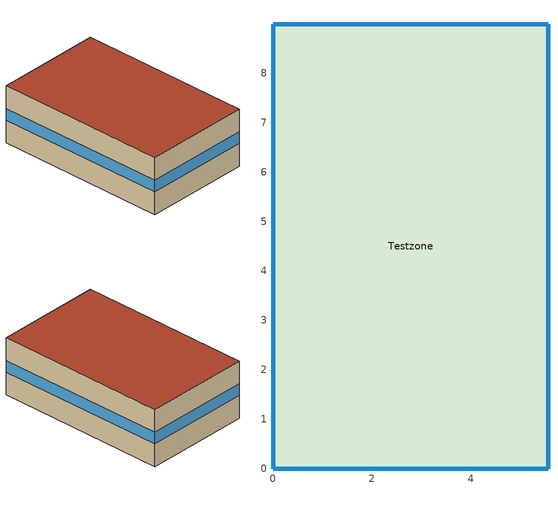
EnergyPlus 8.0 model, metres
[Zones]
Testzone
 floor adiabatic (WallRoofFloor_Construction): 5.56,8.99 5.56,0 0,0 0,8.99 z0
 wall outside (WallRoofFloor_Construction): 5.56,8.99 0,8.99 0,0 5.56,0 5.56,8.99 z0:3
 window (North_Window_Construction): 5.56,8.99 0,8.99 z1.2:1.8
 window (ALL Other Window_Construction): 0,8.99 0,0 / 0,0 5.56,0 / 5.56,0 5.56,8.99 z1.2:1.8
 roof outside (WallRoofFloor_Construction): 5.56,0 5.56,8.99 0,8.99 0,0 z3
[Building]
Building: North Axis {deg}=84.375; Terrain=Suburbs; Loads Convergence Tolerance Value=0.04; Temperature Convergence Tolerance Value {deltaC}=0.4; Solar Distribution=FullExterior; Maximum Number of Warmup Days=25
[SizingPeriod:DesignDay] Day of Month=21; Humidity Condition Type=Wetbulb; Barometric Pressure {Pa}=99063; Rain Indicator=No; Snow Indicator=No; Daylight Saving Time Indicator=No; Solar Model Indicator=ASHRAEClearSky
Name | Month | Day Type | Maximum Dry-Bulb Temperature {C} | Daily Dry-Bulb Temperature Range {deltaC} | Wetbulb or DewPoint at Maximum Dry-Bulb {C} | Wind Speed {m/s} | Wind Direction {deg} | Sky Clearness
winter design | 1 | WinterDesignDay | 10 | 0 | -17.3 | 4.9 | 270 | 0
summer design | 7 | SummerDesignDay | 46 | 10.7 | 23 | 5.3 | 230 | 1
[Material] Roughness=Rough; Thermal Absorptance=0.9
Name | Thickness {m} | Conductivity {W/m-K} | Density {kg/m3} | Specific Heat {J/kg-K} | Solar Absorptance | Visible Absorptance
Concrete_mat | 0.1 | 0.81 | 977 | 830 | 0.65 | 0.65
Plaster_mat | 0.015 | 0.16 | 600 | 1000 | 0.5 | 0.5
[WindowMaterial:SimpleGlazingSystem]
Testwindow: U-Factor {W/m2-K}=1.5; Solar Heat Gain Coefficient=0.2; Visible Transmittance=0.32
[WindowMaterial:Glazing]
Test_win_Sp: Optical Data Type=SpectralAverage; Window Glass Spectral Data Set=Sp; Thickness {m}=0.06; Solar Transmittance at Normal Incidence=0.45; Front Side Solar Reflectance at Normal Incidence=0.06; Back Side Solar Reflectance at Normal Incidence=0.06; Visible Transmittance at Normal Incidence=0.7; Front Side Visible Reflectance at Normal Incidence=0.05; Back Side Visible Reflectance at Normal Incidence=0.05; Infrared Transmittance at Normal Incidence=0; Front Side Infrared Hemispherical Emissivity=0.84; Back Side Infrared Hemispherical Emissivity=0.84; Conductivity {W/m-K}=0.9; Dirt Correction Factor for Solar and Visible Transmittance=1; Solar Diffusing=No
[Construction]
WallRoofFloor_Construction: Plaster_mat, Concrete_mat, Plaster_mat
North_Window_Construction: Test_win_Sp
ALL Other Window_Construction: Testwindow
[Zone]
Testzone: Type=1; Multiplier=1; Ceiling Height {m}=autocalculate; Volume {m3}=autocalculate; Floor Area {m2}=autocalculate; Zone Inside Convection Algorithm=TARP
[Shading:Overhang]
Test_overhang: Window or Door=South_Window; Height above Window or Door {m}=0; Tilt Angle from Window/Door {deg}=90; Left extension from Window/Door Width {m}=0; Right extension from Window/Door Width {m}=0; Depth {m}=1.08125
[People]
Occupancy_load: Zone or ZoneList=Testzone; Number of People Schedule=Internal load sch; Number of People Calculation Method=People; Number of People=4; Fraction Radiant=0.1; Sensible Heat Fraction=autocalculate; Activity Level Schedule=Activity Level; Carbon Dioxide Generation Rate {m3/s-W}=3.82E-08; Enable ASHRAE 55 Comfort Warnings=No; Mean Radiant Temperature Calculation Type=ZoneAveraged
[Lights]
Internal Lighting_load: Zone or ZoneList=Testzone; Schedule=Internal load sch; Design Level Calculation Method=Watts/Area; Watts per Zone Floor Area {W/m2}=5; Return Air Fraction=0; Fraction Radiant=0.42; Fraction Visible=0.18; Fraction Replaceable=1; Return Air Fraction Calculated from Plenum Temperature=No
[ElectricEquipment]
Internal Equipments_load: Zone or ZoneList=Testzone; Schedule=Internal load sch; Design Level Calculation Method=Watts/Area; Watts per Zone Floor Area {W/m2}=10; Fraction Latent=0; Fraction Radiant=0.3; Fraction Lost=0
[Daylighting:Controls]
Testzone: Total Daylighting Reference Points=1; X-Coordinate of First Reference Point {m}=2.5; Y-Coordinate of First Reference Point {m}=2.5; Z-Coordinate of First Reference Point {m}=0.8; Fraction of Zone Controlled by First Reference Point=1; Illuminance Setpoint at First Reference Point {lux}=500; Lighting Control Type=1; Glare Calculation Azimuth Angle of View Direction Clockwise from Zone y-Axis {deg}=15; Maximum Allowable Discomfort Glare Index=22; Minimum Input Power Fraction for Continuous Dimming Control=0.3; Minimum Light Output Fraction for Continuous Dimming Control=0.2; Number of Stepped Control Steps=1; Probability Lighting will be Reset When Needed in Manual Stepped Control=1
[HVACTemplate:Thermostat]
Thermostat_test: Heating Setpoint Schedule=Always 20; Constant Heating Setpoint {C}=20; Cooling Setpoint Schedule=Always 24; Constant Cooling Setpoint {C}=24
[HVACTemplate:Zone:PTHP]
Testzone: Template Thermostat=Thermostat_test; Cooling Supply Air Flow Rate {m3/s}=autosize; Heating Supply Air Flow Rate {m3/s}=autosize; Zone Heating Sizing Factor=1.25; Zone Cooling Sizing Factor=1.15; Outdoor Air Method=Sum; Outdoor Air Flow Rate per Person {m3/s}=0.00944; Outdoor Air Flow Rate per Zone Floor Area {m3/s-m2}=0.01; Supply Fan Operating Mode Schedule=Fan sch; Supply Fan Placement=DrawThrough; Supply Fan Total Efficiency=0.7; Supply Fan Delta Pressure {Pa}=75; Supply Fan Motor Efficiency=0.9; Cooling Coil Type=SingleSpeedDX; Cooling Coil Rated Capacity {W}=autosize; Cooling Coil Rated Sensible Heat Ratio=autosize; Cooling Coil Rated COP {W/W}=3; Heat Pump Heating Coil Type=SingleSpeedDXHeatPump; Heat Pump Heating Coil Rated Capacity {W}=autosize; Heat Pump Heating Coil Rated COP {W/W}=2.75; Heat Pump Heating Minimum Outdoor Dry-Bulb Temperature {C}=-8; Heat Pump Defrost Maximum Outdoor Dry-Bulb Temperature {C}=5; Heat Pump Defrost Strategy=ReverseCycle; Heat Pump Defrost Control=Timed; Heat Pump Defrost Time Period Fraction=0.058333; Supplemental Heating Coil Type=Electric; Supplemental Heating Coil Capacity {W}=autosize; Supplemental Heating Coil Maximum Outdoor Dry-Bulb Temperature {C}=21; Supplemental Gas Heating Coil Efficiency=0.8; Zone Cooling Design Supply Air Temperature Input Method=SupplyAirTemperature; Zone Cooling Design Supply Air Temperature {C}=14; Zone Cooling Design Supply Air Temperature Difference {deltaC}=11.11; Zone Heating Design Supply Air Temperature Input Method=SupplyAirTemperature; Zone Heating Design Supply Air Temperature {C}=50; Zone Heating Design Supply Air Temperature Difference {deltaC}=30
[Schedule:Compact]
Always 20: Through:12/31, For: AllDays, Until: 8:00, 5, Until 18:00, 20, Until 24:00, 5
Always 24: Through:12/31, For: AllDays, Until: 8:00, 40, Until 18:00, 24, Until 24:00, 40
Internal load sch: Through: 12/31, For:AllDays, Until 9:00, 0, Until 18:00, .9, Until 24:00, 0
Activity Level: Through: 12/31, For:AllDays, Until 9:00, 70, Until 18:00, 108, Until 24:00, 70
Fan sch: Through:12/31, For: AllDays, Until: 8:00, 0, Until 18:00, 1, Until 24:00, 0
